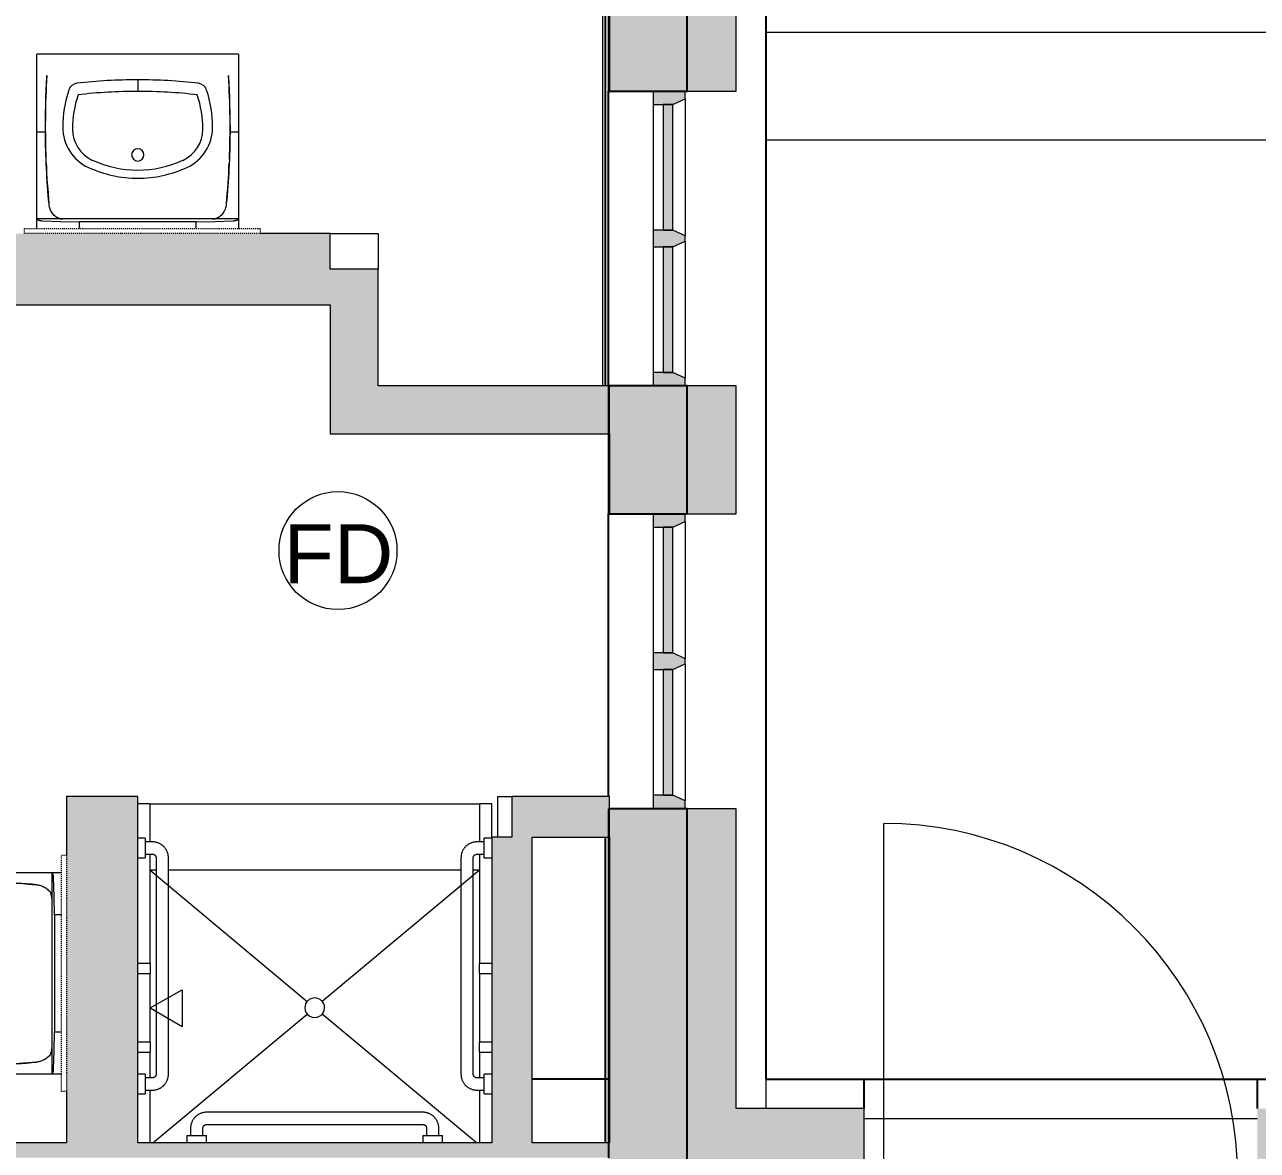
# Model space of a CAD drawing. Header units: inches. Extents: x -3640 to -1418, y -3630 to 137.
# Drawn here: x -2924.8 to -2799.4, y -2615.9 to -2501.4 of the extents above; entities that cross this region are included whole.
import ezdxf

# ---------------------------------------------------------------- set-up
doc = ezdxf.new("R2010")
doc.units = ezdxf.units.IN
doc.header["$MEASUREMENT"] = 0
doc.linetypes.add('Hidden Equipment- BSALS', pattern=[0.0625, 0.03125, -0.03125])
for name, color, linetype, lineweight in [('A-ANNO-NOTE', 131, 'Continuous', 13), ('A-DOOR', 31, 'Continuous', 13), ('A-FLOR', 192, 'Continuous', 13), ('A-GLAZ-CURT', 52, 'Continuous', 13), ('A-GLAZ-CWMG', 51, 'Continuous', 13), ('A-WALL', 113, 'Continuous', 13), ('A-WALL-PATT', 111, 'Continuous', 13), ('I-WALL', 2, 'Continuous', 13), ('L-SITE-WALL', 31, 'Continuous', 13), ('P-SANR-FIXT', 6, 'Continuous', 13), ('Q-SPCQ', 91, 'Continuous', 13)]:
    doc.layers.add(name, color=color, linetype=linetype, lineweight=lineweight)
doc.styles.add('Arial_1', font='arial.ttf', dxfattribs={"height": 6})

# ---------------------------------------------------------------- blocks, each defined once
blk = doc.blocks.new('15830016-STRUCT_MARTINEZ-MOORE_CENTRAL_v2018_rvt-1-DIMENSION PLAN - LEVEL 1 _567_ - 2__ - CAD')
at = {"layer": 'A-WALL-PATT', "lineweight": 20}
h = blk.add_hatch(color=10, dxfattribs=at)
h.paths.add_polyline_path([(-2865.4, -2624.64), (-2857.4, -2624.64), (-2857.4, -2581.14), (-2865.4, -2581.14), (-2865.4, -2616.64)], flags=0)
h.paths.add_polyline_path([(-2857.4, -2551.14), (-2857.4, -2538.14), (-2865.4, -2538.14), (-2865.4, -2551.14)], flags=0)
h.paths.add_polyline_path([(-2865.4, -2508.14), (-2857.4, -2508.14), (-2857.4, -2462.14), (-2865.4, -2462.14)], flags=0)
h.paths.add_polyline_path([(-2865.4, -2432.14), (-2857.4, -2432.14), (-2857.4, -2419.14), (-2865.4, -2419.14)], flags=0)
h.paths.add_polyline_path([(-2857.4, -2389.14), (-2857.4, -2343.14), (-2865.4, -2343.14), (-2865.4, -2389.14)], flags=0)
h.paths.add_polyline_path([(-2865.4, -2313.14), (-2857.4, -2313.14), (-2857.4, -2300.14), (-2865.4, -2300.14)], flags=0)
h.paths.add_polyline_path([(-2857.4, -2270.14), (-2857.4, -2224.14), (-2865.4, -2224.14), (-2865.4, -2270.14)], flags=0)
h.paths.add_polyline_path([(-2865.4, -2194.14), (-2857.4, -2194.14), (-2857.4, -2181.14), (-2865.4, -2181.14)], flags=0)
h.paths.add_polyline_path([(-2865.4, -2151.14), (-2857.4, -2151.14), (-2857.4, -1977.42), (-2865.4, -1977.42), (-2865.4, -2144.14)], flags=0)
h.paths.add_polyline_path([(-2865.4, -1805.99), (-2857.4, -1805.99), (-2857.4, -1632.14), (-2865.4, -1632.14), (-2865.4, -1771.64), (-2863.24, -1771.64), (-2863.24, -1772.39), (-2865.4, -1772.39), (-2865.4, -1778.63)], flags=0)
h.paths.add_polyline_path([(-2865.4, -1602.14), (-2857.4, -1602.14), (-2857.4, -1589.14), (-2865.4, -1589.14)], flags=0)
h.paths.add_polyline_path([(-2857.4, -1559.14), (-2857.4, -1513.14), (-2865.4, -1513.14), (-2865.4, -1559.14)], flags=0)
h.paths.add_polyline_path([(-2865.4, -1483.14), (-2857.4, -1483.14), (-2857.4, -1470.14), (-2865.4, -1470.14)], flags=0)
h.paths.add_polyline_path([(-2857.4, -1440.14), (-2857.4, -1394.14), (-2865.4, -1394.14), (-2865.4, -1440.14)], flags=0)
h.paths.add_polyline_path([(-2865.4, -1364.14), (-2857.4, -1364.14), (-2857.4, -1351.14), (-2865.4, -1351.14), (-2865.4, -1357.81)], flags=0)
h.paths.add_polyline_path([(-2865.4, -1321.14), (-2857.4, -1321.14), (-2857.4, -1275.14), (-2865.4, -1275.14), (-2865.4, -1293.07)], flags=0)
h.paths.add_polyline_path([(-2865.4, -1245.14), (-2857.4, -1245.14), (-2857.4, -1232.14), (-2865.4, -1232.14)], flags=0)
h.paths.add_polyline_path([(-2857.4, -1202.14), (-2857.4, -1158.64), (-2865.4, -1158.64), (-2865.4, -1202.14)], flags=0)
at = {"layer": 'A-FLOR', "color": 253, "lineweight": 25}
for p, q in [((-2865.71, -2538.14), (-2865.71, -2389.64)), ((-2865.71, -2615.14), (-2865.71, -2584.02)), ((-2865.4, -2608.64), (-2873.15, -2608.64))]:
    blk.add_line(p, q, dxfattribs=at)
at = {"layer": 'A-WALL', "color": 253, "lineweight": 25}
for p, q in [((-2849.4, -2144.2), (-2849.4, -2608.64)), ((-2865.4, -2538.14), (-2865.4, -2508.14)), ((-2865.4, -2579.89), (-2865.4, -2551.14)), ((-2849.4, -2608.64), (-2839.4, -2608.64)), ((-2839.4, -2608.64), (-2799.4, -2608.64)), ((-2839.4, -2611.64), (-2839.4, -2608.64)), ((-2799.4, -2608.64), (-2111.4, -2608.64)), ((-2799.4, -2608.64), (-2799.4, -2611.64))]:
    blk.add_line(p, q, dxfattribs=at)
at = {"layer": 'L-SITE-WALL', "color": 253, "lineweight": 25}
for p, q in [((-2865.4, -2462.14), (-2865.4, -2508.14)), ((-2857.4, -2508.14), (-2857.4, -2462.14)), ((-2865.4, -2508.14), (-2857.4, -2508.14)), ((-2865.4, -2538.14), (-2865.4, -2551.14)), ((-2857.4, -2538.14), (-2865.4, -2538.14)), ((-2857.4, -2551.14), (-2857.4, -2538.14)), ((-2865.4, -2551.14), (-2857.4, -2551.14)), ((-2865.4, -2581.14), (-2865.4, -2616.64)), ((-2857.4, -2581.14), (-2865.4, -2581.14)), ((-2857.4, -2624.64), (-2857.4, -2581.14))]:
    blk.add_line(p, q, dxfattribs=at)
blk = doc.blocks.new('Shower Base Roll-In- BSALS - SU-1-380264-DIMENSION PLAN - LEVEL 1 _567_ - 2__ - CAD')
at = {"layer": 'P-SANR-FIXT', "lineweight": 9}
for p, q in [((-1, 9.87), (-1, 15.25)), ((-0.7, 15.25), (14.99, 2.14)), ((32.2, 15.25), (16.51, 2.14)), ((32.5, 15.25), (32.5, 9.88)), ((-1, 6), (-1, 8.62)), ((32.5, 8.63), (32.5, 6)), ((-1, 6), (-2.25, 6)), ((-1, 6), (-1, 5)), ((33.75, 6), (32.5, 6)), ((32.5, 5), (32.5, 6)), ((-2.25, 5), (-1, 5)), ((-1, -2), (-1, 5)), ((32.5, 5), (33.75, 5)), ((32.5, 5), (32.5, -2)), ((32.5, 1.5), (29.22, 3.39)), ((29.22, -0.32), (29.22, 3.39)), ((32.5, 1.5), (29.22, -0.32)), ((-1, -12.5), (14.99, 0.86)), ((32.5, -12.5), (16.51, 0.86)), ((-1, -2), (-2.25, -2)), ((-1, -2), (-1, -3)), ((33.75, -2), (32.5, -2)), ((32.5, -3), (32.5, -2)), ((-2.25, -3), (-1, -3)), ((-1, -14.13), (-1, -3)), ((32.5, -3), (33.75, -3)), ((32.5, -3), (32.5, -14.12)), ((-1, -12.5), (-0.37, -12.5)), ((-1, -12.5), (-0.37, -12.5)), ((0.87, -12.5), (30.63, -12.5)), ((0.87, -12.5), (30.63, -12.5)), ((31.87, -12.5), (32.5, -12.5)), ((31.87, -12.5), (32.5, -12.5)), ((-2.25, -15.87), (-2.25, -19.25)), ((-1, -19.25), (-1, -15.37)), ((32.5, -15.37), (32.5, -19.25)), ((-2.25, -19.25), (-1, -19.25)), ((32.5, -19.25), (-1, -19.25)), ((32.5, -19.25), (33.75, -19.25))]:
    blk.add_line(p, q, dxfattribs=at)
for start, end in [(360, 180), (180, 360)]:
    blk.add_arc((15.75, 1.5), 1, start, end, dxfattribs=at)
blk = doc.blocks.new('Lavatory-Wall_Mounted High-back Basin-BSALS - LAV--235525-DIMENSION PLAN - LEVEL 1 _567_ - 2__ - CAD')
at = {"layer": 'P-SANR-FIXT', "lineweight": 9}
for p, q in [((-2923.65, -2232.13), (-2923.65, -2231.14)), ((-2919.35, -2231.14), (-2919.35, -2231.85)), ((-2907.44, -2231.85), (-2907.44, -2231.14)), ((-2903.15, -2231.14), (-2903.15, -2232.13)), ((-2923.65, -2240.96), (-2923.65, -2232.13)), ((-2923.65, -2232.13), (-2921.05, -2232.13)), ((-2921.05, -2232.13), (-2905.74, -2232.13)), ((-2919.35, -2231.85), (-2918.87, -2231.85)), ((-2918.87, -2231.85), (-2907.93, -2231.85)), ((-2907.93, -2231.85), (-2907.44, -2231.85)), ((-2905.74, -2232.13), (-2903.15, -2232.13)), ((-2903.15, -2232.13), (-2903.15, -2240.96)), ((-2923.65, -2244.04), (-2923.65, -2240.96)), ((-2923.65, -2240.96), (-2922.79, -2240.96)), ((-2904.01, -2240.96), (-2903.15, -2240.96)), ((-2903.15, -2240.96), (-2903.15, -2244.04)), ((-2923.65, -2246.72), (-2923.65, -2244.04)), ((-2903.15, -2244.04), (-2903.15, -2246.72)), ((-2913.4, -2246.27), (-2913.4, -2245.09)), ((-2923.65, -2248.22), (-2923.65, -2246.72)), ((-2903.15, -2246.72), (-2903.15, -2248.22)), ((-2923.65, -2248.43), (-2923.65, -2248.22)), ((-2923.65, -2248.76), (-2923.65, -2248.43)), ((-2923.65, -2248.88), (-2923.65, -2248.76)), ((-2923.65, -2248.88), (-2903.15, -2248.88)), ((-2903.15, -2248.22), (-2903.15, -2248.43)), ((-2903.15, -2248.43), (-2903.15, -2248.76)), ((-2903.15, -2248.76), (-2903.15, -2248.88))]:
    blk.add_line(p, q, dxfattribs=at)
at = {"layer": 'P-SANR-FIXT', "lineweight": 9, "flags": 128}
for points in [[(-2919.35, -2231.85), (-2921.26, -2231.88), (-2923.11, -2231.94)], [(-2903.68, -2231.94), (-2905.53, -2231.88), (-2907.44, -2231.85)], [(-2922.75, -2244.04), (-2922.78, -2242.5), (-2922.79, -2240.96)], [(-2904.01, -2240.96), (-2904.01, -2242.5), (-2904.04, -2244.04)]]:
    blk.add_lwpolyline(points, dxfattribs=at)
at = {"layer": 'P-SANR-FIXT', "lineweight": 9}
for centre, radius, start, end in [((-2921.05, -2233.26), 1.14, 90, 113.5081), ((-2905.74, -2233.26), 1.14, 66.4919, 90), ((-2839.45, -2241.56), 83.34, 174.5603, 177.4368), ((-2987.34, -2241.56), 83.34, 2.5632, 5.4397), ((-2913.4, -2248.27), 12, 90, 114.6243), ((-2913.4, -2248.27), 12, 65.3757, 90), ((-2916.52, -2241.45), 4.5, 114.6243, 179.9622), ((-2913.4, -2248.09), 11, 90, 114.6243), ((-2913.4, -2248.09), 11, 65.3757, 90), ((-2910.27, -2241.45), 4.5, 0.0378, 65.3757), ((-2839.45, -2241.56), 83.34, 177.6975, 180.5124), ((-2916.52, -2241.27), 3.5, 114.6243, 179.9622), ((-2913.4, -2238.64), 0.625, 0, 180), ((-2913.4, -2238.64), 0.625, 180, 0), ((-2910.27, -2241.27), 3.5, 0.0378, 65.3757), ((-2987.34, -2241.56), 83.34, 359.4876, 2.3025), ((-2909.02, -2241.45), 12, 179.9622, 198.4138), ((-2909.02, -2241.27), 11, 179.9622, 198.4138), ((-2917.77, -2241.27), 11, 341.5862, 0.0378), ((-2917.77, -2241.45), 12, 341.5862, 0.0378), ((-2839.45, -2241.56), 83.34, 180.5769, 183.551), ((-2987.34, -2241.56), 83.34, 356.449, 359.4231), ((-2919.46, -2244.93), 1, 198.4138, 263.093), ((-2913.82, -2198.21), 46.88, 263.093, 270.5185), ((-2912.97, -2198.21), 46.88, 269.4815, 276.907), ((-2907.33, -2244.93), 1, 276.907, 341.5862), ((-2913.82, -2198.39), 47.88, 263.093, 270.5076), ((-2912.97, -2198.39), 47.88, 269.4924, 276.907)]:
    blk.add_arc(centre, radius, start, end, dxfattribs=at)
for points, knots in [([(-2923.11, -2231.94), (-2923.15, -2231.95), (-2923.21, -2231.95), (-2923.28, -2231.96), (-2923.33, -2231.97), (-2923.37, -2231.98), (-2923.4, -2231.99), (-2923.42, -2231.99), (-2923.44, -2232), (-2923.45, -2232), (-2923.47, -2232.01), (-2923.48, -2232.01), (-2923.51, -2232.02), (-2923.53, -2232.04), (-2923.56, -2232.05), (-2923.58, -2232.07), (-2923.61, -2232.09), (-2923.63, -2232.11), (-2923.65, -2232.13)], [0, 0, 0, 0, 0.2, 0.3, 0.4, 0.45, 0.5, 0.55, 0.575, 0.6, 0.625, 0.65, 0.7, 0.75, 0.8, 0.85, 0.9, 1, 1, 1, 1]), ([(-2903.15, -2232.13), (-2903.16, -2232.11), (-2903.18, -2232.09), (-2903.21, -2232.07), (-2903.23, -2232.05), (-2903.26, -2232.04), (-2903.29, -2232.02), (-2903.31, -2232.01), (-2903.33, -2232.01), (-2903.34, -2232), (-2903.35, -2232), (-2903.37, -2231.99), (-2903.39, -2231.99), (-2903.42, -2231.98), (-2903.46, -2231.97), (-2903.51, -2231.96), (-2903.58, -2231.95), (-2903.64, -2231.95), (-2903.68, -2231.94)], [0, 0, 0, 0, 0.1, 0.15, 0.2, 0.25, 0.3, 0.35, 0.375, 0.4, 0.425, 0.45, 0.5, 0.55, 0.6, 0.7, 0.8, 1, 1, 1, 1])]:
    blk.add_open_spline(points, degree=3, knots=knots, dxfattribs=at)
for points in [[(-2922.41, -2233.66), (-2922.4, -2233.52), (-2922.34, -2233.24), (-2922.16, -2232.83), (-2921.99, -2232.6), (-2921.88, -2232.49)], [(-2921.88, -2232.49), (-2921.83, -2232.43), (-2921.72, -2232.33), (-2921.51, -2232.22), (-2921.29, -2232.14), (-2921.13, -2232.13), (-2921.05, -2232.13)], [(-2905.74, -2232.13), (-2905.66, -2232.13), (-2905.5, -2232.14), (-2905.28, -2232.22), (-2905.07, -2232.33), (-2904.96, -2232.43), (-2904.91, -2232.49)], [(-2904.91, -2232.49), (-2904.81, -2232.6), (-2904.63, -2232.83), (-2904.45, -2233.23), (-2904.39, -2233.52), (-2904.38, -2233.66)], [(-2922.79, -2240.96), (-2922.78, -2239.71), (-2922.7, -2237.24), (-2922.52, -2234.84), (-2922.41, -2233.66)], [(-2904.38, -2233.66), (-2904.27, -2234.84), (-2904.09, -2237.24), (-2904.02, -2239.71), (-2904.01, -2240.96)], [(-2922.63, -2246.72), (-2922.65, -2246.28), (-2922.7, -2245.38), (-2922.74, -2244.49), (-2922.75, -2244.04)], [(-2904.04, -2244.04), (-2904.05, -2244.49), (-2904.09, -2245.38), (-2904.14, -2246.28), (-2904.16, -2246.72)]]:
    blk.add_open_spline(points, degree=3, dxfattribs=at)
blk = doc.blocks.new('Door-J1_1-Curtain_Wall-_only works in CW_-BSALS - Door-J1_1-BSALS-383242-DIMENSION PLAN - LEVEL 1 _567_ - 2__ - CAD')
at = {"layer": 'A-DOOR', "lineweight": 20}
blk.add_line((18, 0), (18, -36), dxfattribs=at)
at = {"layer": 'A-DOOR', "lineweight": 9}
blk.add_arc((18, 0), 36, 180, 270, dxfattribs=at)
blk = doc.blocks.new('Mirror_Bobrick_B1658 - 24Wx36H-235689-DIMENSION PLAN - LEVEL 1 _567_ - 2__ - CAD')
at = {"layer": 'Q-SPCQ', "linetype": 'Hidden Equipment- BSALS', "lineweight": 20}
for p, q in [((-2960.71, -2522.64), (-2960.71, -2522.14)), ((-2960.71, -2522.14), (-2936.71, -2522.14)), ((-2960.71, -2522.64), (-2960.71, -2522.14)), ((-2936.71, -2522.64), (-2936.71, -2522.14)), ((-2936.71, -2522.64), (-2936.71, -2522.14)), ((-2936.71, -2522.64), (-2960.71, -2522.64))]:
    blk.add_line(p, q, dxfattribs=at)
blk = doc.blocks.new('Mirror_Bobrick_B1658 - 24Wx36H-V8-DIMENSION PLAN - LEVEL 1 _567_ - 2__ - CAD')
at = {"layer": 'Q-SPCQ', "linetype": 'Hidden Equipment- BSALS', "lineweight": 20}
for p, q in [((-2961.4, -2230.64), (-2961.4, -2231.14)), ((-2961.4, -2230.64), (-2937.4, -2230.64)), ((-2961.4, -2230.64), (-2961.4, -2231.14)), ((-2937.4, -2231.14), (-2961.4, -2231.14)), ((-2937.4, -2230.64), (-2937.4, -2231.14)), ((-2937.4, -2230.64), (-2937.4, -2231.14))]:
    blk.add_line(p, q, dxfattribs=at)
blk = doc.blocks.new('Grab Bar- Three Sided- BSALS - GRAB BAR- THREE SIDED-235695-DIMENSION PLAN - LEVEL 1 _567_ - 2__ - CAD')
at = {"layer": 'Q-SPCQ'}
for p, q in [((-31, 36), (-31, 35.25)), ((-29, 35.25), (-31, 35.25)), ((-30.62, 35.25), (-30.62, 34.5)), ((-29.37, 34.5), (-29.37, 35.25)), ((-29, 35.25), (-29, 36)), ((-7, 36), (-7, 35.25)), ((-5, 35.25), (-7, 35.25)), ((-6.63, 35.25), (-6.63, 34.5)), ((-5.38, 34.5), (-5.38, 35.25)), ((-5, 35.25), (-5, 36)), ((-7, 34.12), (-29, 34.12)), ((-29, 32.87), (-7, 32.87)), ((-0.75, 30.62), (-1.5, 30.62)), ((0, 31), (-0.75, 31)), ((-0.75, 29), (-0.75, 31)), ((-3.12, 29), (-3.12, 7)), ((-1.87, 7), (-1.87, 29)), ((-1.5, 29.37), (-0.75, 29.37)), ((-0.75, 29), (0, 29)), ((-0.75, 6.62), (-1.5, 6.62)), ((0, 7), (-0.75, 7)), ((-0.75, 5), (-0.75, 7)), ((-1.5, 5.37), (-0.75, 5.37)), ((-0.75, 5), (0, 5)), ((-7, 3.12), (-29, 3.12)), ((-30.62, 1.5), (-30.62, 0.75)), ((-29.37, 0.75), (-29.37, 1.5)), ((-29, 1.87), (-7, 1.87)), ((-6.63, 1.5), (-6.63, 0.75)), ((-5.38, 0.75), (-5.38, 1.5)), ((-31, 0.75), (-31, 0)), ((-31, 0.75), (-29, 0.75)), ((-29, 0), (-29, 0.75)), ((-7, 0.75), (-7, 0)), ((-7, 0.75), (-5, 0.75)), ((-5, 0), (-5, 0.75))]:
    blk.add_line(p, q, dxfattribs=at)
at = {"layer": 'Q-SPCQ', "flags": 128}
for points in [[(-30.62, 34.5), (-30.62, 34.44), (-30.62, 34.37), (-30.61, 34.31), (-30.6, 34.24), (-30.59, 34.18), (-30.58, 34.11), (-30.56, 34.05), (-30.54, 33.99), (-30.52, 33.93), (-30.5, 33.87), (-30.47, 33.81), (-30.44, 33.75), (-30.41, 33.69), (-30.38, 33.64), (-30.34, 33.58), (-30.3, 33.53), (-30.26, 33.48), (-30.22, 33.43), (-30.18, 33.38), (-30.13, 33.33), (-30.08, 33.29), (-30.04, 33.25), (-29.98, 33.21), (-29.93, 33.17), (-29.88, 33.13), (-29.82, 33.1), (-29.77, 33.07), (-29.71, 33.04), (-29.65, 33.01), (-29.59, 32.99), (-29.53, 32.96), (-29.47, 32.94), (-29.4, 32.93), (-29.34, 32.91), (-29.28, 32.9), (-29.21, 32.89), (-29.15, 32.88), (-29.08, 32.88), (-29.02, 32.87), (-29, 32.87)], [(-29, 34.12), (-29.01, 34.13), (-29.03, 34.13), (-29.04, 34.13), (-29.06, 34.13), (-29.07, 34.13), (-29.09, 34.14), (-29.1, 34.14), (-29.12, 34.14), (-29.13, 34.15), (-29.15, 34.15), (-29.16, 34.16), (-29.17, 34.17), (-29.19, 34.17), (-29.2, 34.18), (-29.21, 34.19), (-29.22, 34.2), (-29.24, 34.21), (-29.25, 34.22), (-29.26, 34.23), (-29.27, 34.24), (-29.28, 34.25), (-29.29, 34.26), (-29.3, 34.27), (-29.31, 34.28), (-29.32, 34.3), (-29.32, 34.31), (-29.33, 34.32), (-29.34, 34.34), (-29.34, 34.35), (-29.35, 34.36), (-29.35, 34.38), (-29.36, 34.39), (-29.36, 34.41), (-29.37, 34.42), (-29.37, 34.44), (-29.37, 34.45), (-29.37, 34.47), (-29.37, 34.48), (-29.37, 34.5), (-29.37, 34.5)], [(-7, 32.87), (-6.94, 32.88), (-6.87, 32.88), (-6.81, 32.89), (-6.74, 32.9), (-6.68, 32.91), (-6.61, 32.92), (-6.55, 32.94), (-6.49, 32.96), (-6.43, 32.98), (-6.37, 33), (-6.31, 33.03), (-6.25, 33.06), (-6.19, 33.09), (-6.14, 33.12), (-6.08, 33.16), (-6.03, 33.2), (-5.98, 33.24), (-5.93, 33.28), (-5.88, 33.32), (-5.83, 33.37), (-5.79, 33.42), (-5.75, 33.46), (-5.71, 33.52), (-5.67, 33.57), (-5.63, 33.62), (-5.6, 33.68), (-5.57, 33.73), (-5.54, 33.79), (-5.51, 33.85), (-5.49, 33.91), (-5.46, 33.97), (-5.44, 34.03), (-5.43, 34.1), (-5.41, 34.16), (-5.4, 34.22), (-5.39, 34.29), (-5.38, 34.35), (-5.38, 34.42), (-5.38, 34.48), (-5.38, 34.5)], [(-6.63, 34.5), (-6.63, 34.49), (-6.63, 34.47), (-6.63, 34.46), (-6.63, 34.44), (-6.63, 34.43), (-6.64, 34.41), (-6.64, 34.4), (-6.64, 34.38), (-6.65, 34.37), (-6.65, 34.35), (-6.66, 34.34), (-6.67, 34.33), (-6.67, 34.31), (-6.68, 34.3), (-6.69, 34.29), (-6.7, 34.28), (-6.71, 34.26), (-6.72, 34.25), (-6.73, 34.24), (-6.74, 34.23), (-6.75, 34.22), (-6.76, 34.21), (-6.77, 34.2), (-6.78, 34.19), (-6.8, 34.18), (-6.81, 34.18), (-6.82, 34.17), (-6.84, 34.16), (-6.85, 34.16), (-6.86, 34.15), (-6.88, 34.15), (-6.89, 34.14), (-6.91, 34.14), (-6.92, 34.13), (-6.94, 34.13), (-6.95, 34.13), (-6.97, 34.13), (-6.98, 34.13), (-7, 34.12), (-7, 34.12)], [(-1.5, 30.62), (-1.56, 30.62), (-1.63, 30.62), (-1.69, 30.61), (-1.76, 30.6), (-1.82, 30.59), (-1.89, 30.58), (-1.95, 30.56), (-2.01, 30.54), (-2.07, 30.52), (-2.13, 30.5), (-2.19, 30.47), (-2.25, 30.44), (-2.31, 30.41), (-2.36, 30.38), (-2.42, 30.34), (-2.47, 30.3), (-2.52, 30.26), (-2.57, 30.22), (-2.62, 30.18), (-2.67, 30.13), (-2.71, 30.08), (-2.75, 30.04), (-2.79, 29.98), (-2.83, 29.93), (-2.87, 29.88), (-2.9, 29.82), (-2.93, 29.77), (-2.96, 29.71), (-2.99, 29.65), (-3.01, 29.59), (-3.04, 29.53), (-3.06, 29.47), (-3.07, 29.4), (-3.09, 29.34), (-3.1, 29.28), (-3.11, 29.21), (-3.12, 29.15), (-3.12, 29.08), (-3.12, 29.02), (-3.12, 29)], [(-1.87, 29), (-1.87, 29.01), (-1.87, 29.03), (-1.87, 29.04), (-1.87, 29.06), (-1.87, 29.07), (-1.86, 29.09), (-1.86, 29.1), (-1.86, 29.12), (-1.85, 29.13), (-1.85, 29.15), (-1.84, 29.16), (-1.83, 29.17), (-1.83, 29.19), (-1.82, 29.2), (-1.81, 29.21), (-1.8, 29.22), (-1.79, 29.24), (-1.78, 29.25), (-1.77, 29.26), (-1.76, 29.27), (-1.75, 29.28), (-1.74, 29.29), (-1.73, 29.3), (-1.72, 29.31), (-1.7, 29.32), (-1.69, 29.32), (-1.68, 29.33), (-1.66, 29.34), (-1.65, 29.34), (-1.64, 29.35), (-1.62, 29.35), (-1.61, 29.36), (-1.59, 29.36), (-1.58, 29.37), (-1.56, 29.37), (-1.55, 29.37), (-1.53, 29.37), (-1.52, 29.37), (-1.5, 29.37), (-1.5, 29.37)], [(-3.12, 7), (-3.12, 6.94), (-3.12, 6.87), (-3.11, 6.81), (-3.1, 6.74), (-3.09, 6.68), (-3.08, 6.61), (-3.06, 6.55), (-3.04, 6.49), (-3.02, 6.43), (-3, 6.37), (-2.97, 6.31), (-2.94, 6.25), (-2.91, 6.19), (-2.88, 6.14), (-2.84, 6.08), (-2.8, 6.03), (-2.76, 5.98), (-2.72, 5.93), (-2.68, 5.88), (-2.63, 5.83), (-2.58, 5.79), (-2.54, 5.75), (-2.48, 5.71), (-2.43, 5.67), (-2.38, 5.63), (-2.32, 5.6), (-2.27, 5.57), (-2.21, 5.54), (-2.15, 5.51), (-2.09, 5.49), (-2.03, 5.46), (-1.97, 5.44), (-1.9, 5.43), (-1.84, 5.41), (-1.78, 5.4), (-1.71, 5.39), (-1.65, 5.38), (-1.58, 5.38), (-1.52, 5.37), (-1.5, 5.37)], [(-1.5, 6.62), (-1.51, 6.63), (-1.53, 6.63), (-1.54, 6.63), (-1.56, 6.63), (-1.57, 6.63), (-1.59, 6.64), (-1.6, 6.64), (-1.62, 6.64), (-1.63, 6.65), (-1.65, 6.65), (-1.66, 6.66), (-1.67, 6.67), (-1.69, 6.67), (-1.7, 6.68), (-1.71, 6.69), (-1.72, 6.7), (-1.74, 6.71), (-1.75, 6.72), (-1.76, 6.73), (-1.77, 6.74), (-1.78, 6.75), (-1.79, 6.76), (-1.8, 6.77), (-1.81, 6.78), (-1.82, 6.8), (-1.82, 6.81), (-1.83, 6.82), (-1.84, 6.84), (-1.84, 6.85), (-1.85, 6.86), (-1.85, 6.88), (-1.86, 6.89), (-1.86, 6.91), (-1.87, 6.92), (-1.87, 6.94), (-1.87, 6.95), (-1.87, 6.97), (-1.87, 6.98), (-1.87, 7), (-1.87, 7)], [(-29, 3.12), (-29.06, 3.12), (-29.13, 3.12), (-29.19, 3.11), (-29.26, 3.1), (-29.32, 3.09), (-29.39, 3.08), (-29.45, 3.06), (-29.51, 3.04), (-29.57, 3.02), (-29.63, 3), (-29.69, 2.97), (-29.75, 2.94), (-29.81, 2.91), (-29.86, 2.88), (-29.92, 2.84), (-29.97, 2.8), (-30.02, 2.76), (-30.07, 2.72), (-30.12, 2.68), (-30.17, 2.63), (-30.21, 2.58), (-30.25, 2.54), (-30.29, 2.48), (-30.33, 2.43), (-30.37, 2.38), (-30.4, 2.32), (-30.43, 2.27), (-30.46, 2.21), (-30.49, 2.15), (-30.51, 2.09), (-30.54, 2.03), (-30.56, 1.97), (-30.57, 1.9), (-30.59, 1.84), (-30.6, 1.78), (-30.61, 1.71), (-30.62, 1.65), (-30.62, 1.58), (-30.62, 1.52), (-30.62, 1.5)], [(-5.38, 1.5), (-5.38, 1.56), (-5.38, 1.63), (-5.39, 1.69), (-5.4, 1.76), (-5.41, 1.82), (-5.42, 1.89), (-5.44, 1.95), (-5.46, 2.01), (-5.48, 2.07), (-5.5, 2.13), (-5.53, 2.19), (-5.56, 2.25), (-5.59, 2.31), (-5.62, 2.36), (-5.66, 2.42), (-5.7, 2.47), (-5.74, 2.52), (-5.78, 2.57), (-5.82, 2.62), (-5.87, 2.67), (-5.92, 2.71), (-5.96, 2.75), (-6.02, 2.79), (-6.07, 2.83), (-6.12, 2.87), (-6.18, 2.9), (-6.23, 2.93), (-6.29, 2.96), (-6.35, 2.99), (-6.41, 3.01), (-6.47, 3.04), (-6.53, 3.06), (-6.6, 3.07), (-6.66, 3.09), (-6.72, 3.1), (-6.79, 3.11), (-6.85, 3.12), (-6.92, 3.12), (-6.98, 3.12), (-7, 3.12)], [(-29.37, 1.5), (-29.37, 1.51), (-29.37, 1.53), (-29.37, 1.54), (-29.37, 1.56), (-29.37, 1.57), (-29.36, 1.59), (-29.36, 1.6), (-29.36, 1.62), (-29.35, 1.63), (-29.35, 1.65), (-29.34, 1.66), (-29.33, 1.67), (-29.33, 1.69), (-29.32, 1.7), (-29.31, 1.71), (-29.3, 1.72), (-29.29, 1.74), (-29.28, 1.75), (-29.27, 1.76), (-29.26, 1.77), (-29.25, 1.78), (-29.24, 1.79), (-29.23, 1.8), (-29.22, 1.81), (-29.2, 1.82), (-29.19, 1.82), (-29.18, 1.83), (-29.16, 1.84), (-29.15, 1.84), (-29.14, 1.85), (-29.12, 1.85), (-29.11, 1.86), (-29.09, 1.86), (-29.08, 1.87), (-29.06, 1.87), (-29.05, 1.87), (-29.03, 1.87), (-29.02, 1.87), (-29, 1.87), (-29, 1.87)], [(-7, 1.87), (-6.99, 1.87), (-6.97, 1.87), (-6.96, 1.87), (-6.94, 1.87), (-6.93, 1.87), (-6.91, 1.86), (-6.9, 1.86), (-6.88, 1.86), (-6.87, 1.85), (-6.85, 1.85), (-6.84, 1.84), (-6.83, 1.83), (-6.81, 1.83), (-6.8, 1.82), (-6.79, 1.81), (-6.78, 1.8), (-6.76, 1.79), (-6.75, 1.78), (-6.74, 1.77), (-6.73, 1.76), (-6.72, 1.75), (-6.71, 1.74), (-6.7, 1.73), (-6.69, 1.72), (-6.68, 1.7), (-6.68, 1.69), (-6.67, 1.68), (-6.66, 1.66), (-6.66, 1.65), (-6.65, 1.64), (-6.65, 1.62), (-6.64, 1.61), (-6.64, 1.59), (-6.63, 1.58), (-6.63, 1.56), (-6.63, 1.55), (-6.63, 1.53), (-6.63, 1.52), (-6.63, 1.5), (-6.63, 1.5)]]:
    blk.add_lwpolyline(points, dxfattribs=at)
blk = doc.blocks.new('System Panel - Winco Glass-383356-DIMENSION PLAN - LEVEL 1 _567_ - 2__ - CAD')
at = {"layer": 'A-GLAZ-CURT', "lineweight": 9}
blk.add_hatch(color=90, dxfattribs=at).paths.add_polyline_path([(6.390625, 0), (6.390625, 1), (-6.390625, 1), (-6.390625, 0)], flags=0)
at = {"layer": 'A-GLAZ-CURT', "lineweight": 20}
for p, q in [((6.390625, 1), (-6.390625, 1)), ((-6.390625, 1), (-6.390625, 0)), ((6.390625, 0), (6.390625, 1)), ((-6.390625, 0), (6.390625, 0))]:
    blk.add_line(p, q, dxfattribs=at)
blk = doc.blocks.new('Rectangular Mullion - Winco Accent Full_Left-383357-DIMENSION PLAN - LEVEL 1 _567_ - 2__ - CAD')
at = {"layer": 'A-GLAZ-CWMG', "lineweight": 9}
blk.add_hatch(color=90, dxfattribs=at).paths.add_polyline_path([(-0.79, 1.25), (0, 1.25), (0, -2), (-1.38, -2), (-1.38, 0)], flags=0)
at = {"layer": 'A-GLAZ-CWMG', "lineweight": 20}
for p, q in [((-1.38, 0), (-0.79, 1.25)), ((-1.38, -2), (-1.38, 0)), ((-0.79, 1.25), (0, 1.25)), ((0, 1.25), (0, -2)), ((0, -2), (-1.38, -2))]:
    blk.add_line(p, q, dxfattribs=at)
blk = doc.blocks.new('Rectangular Mullion - Winco Accent Full_Right-383360-DIMENSION PLAN - LEVEL 1 _567_ - 2__ - CAD')
at = {"layer": 'A-GLAZ-CWMG', "lineweight": 9}
for p, q in [((-2730.74, -1163.2), (-2743.52, -1163.2)), ((-2730.16, -1166.45), (-2744.1, -1166.45))]:
    blk.add_line(p, q, dxfattribs=at)
blk = doc.blocks.new('Rectangular Mullion - Winco Accent Full_Right-383365-DIMENSION PLAN - LEVEL 1 _567_ - 2__ - CAD')
at = {"layer": 'A-GLAZ-CWMG', "lineweight": 9}
blk.add_hatch(color=90, dxfattribs=at).paths.add_polyline_path([(0, 1.25), (-0.79, 1.25), (-1.38, 0), (-1.38, -2), (0, -2), (0, -1.62)], flags=0)
at = {"layer": 'A-GLAZ-CWMG', "lineweight": 20}
for p, q in [((-0.79, 1.25), (-1.38, 0)), ((-1.38, 0), (-1.38, -2)), ((0, 1.25), (-0.79, 1.25)), ((0, -2), (0, 1.25)), ((-1.38, -2), (0, -2))]:
    blk.add_line(p, q, dxfattribs=at)
blk = doc.blocks.new('Rectangular Mullion - Winco Accent Full_Right-384203-DIMENSION PLAN - LEVEL 1 _567_ - 2__ - CAD')
at = {"layer": 'A-GLAZ-CWMG', "lineweight": 9}
for p, q in [((-2716.27, -1163.2), (-2729.05, -1163.2)), ((-2715.69, -1166.45), (-2729.63, -1166.45))]:
    blk.add_line(p, q, dxfattribs=at)
blk = doc.blocks.new('Rectangular Mullion - Winco Accent Full-384206-DIMENSION PLAN - LEVEL 1 _567_ - 2__ - CAD')
at = {"layer": 'A-GLAZ-CWMG', "lineweight": 9}
blk.add_hatch(color=90, dxfattribs=at).paths.add_polyline_path([(0.26, 1.25), (0.84, 0), (0.84, -2), (-0.84, -2), (-0.84, 0), (-0.26, 1.25)], flags=0)
at = {"layer": 'A-GLAZ-CWMG', "lineweight": 20}
for p, q in [((-0.84, 0), (-0.26, 1.25)), ((-0.84, -2), (-0.84, 0)), ((-0.26, 1.25), (0.26, 1.25)), ((0.26, 1.25), (0.84, 0)), ((0.84, 0), (0.84, -2)), ((0.84, -2), (-0.84, -2))]:
    blk.add_line(p, q, dxfattribs=at)

msp = doc.modelspace()

# ---------------------------------------------------------------- block references
at = {"lineweight": 5}
msp.add_blockref('15830016-STRUCT_MARTINEZ-MOORE_CENTRAL_v2018_rvt-1-DIMENSION PLAN - LEVEL 1 _567_ - 2__ - CAD', (0, 0), dxfattribs=at)

# ---------------------------------------------------------------- next in the draw order: hatches: boundary and pattern name
at = {"layer": 'A-WALL-PATT', "lineweight": 20}
h = msp.add_hatch(color=10, dxfattribs=at)
h.paths.add_polyline_path([(-2852.4, -2611.64), (-2852.4, -2581.14), (-2865.27, -2581.14), (-2865.27, -2611.64)], flags=0)
h.paths.add_polyline_path([(-2865.27, -2551.14), (-2852.4, -2551.14), (-2852.4, -2538.14), (-2865.27, -2538.14)], flags=0)
h.paths.add_polyline_path([(-2865.27, -2508.14), (-2852.4, -2508.14), (-2852.4, -2462.14), (-2865.27, -2462.14)], flags=0)
h.paths.add_polyline_path([(-2865.27, -2432.14), (-2852.4, -2432.14), (-2852.4, -2419.14), (-2865.27, -2419.14)], flags=0)
h.paths.add_polyline_path([(-2852.4, -2389.14), (-2852.4, -2343.14), (-2865.27, -2343.14), (-2865.27, -2389.14)], flags=0)
h.paths.add_polyline_path([(-2852.4, -2313.14), (-2852.4, -2300.14), (-2865.27, -2300.14), (-2865.27, -2313.14)], flags=0)
h.paths.add_polyline_path([(-2865.27, -2270.14), (-2852.4, -2270.14), (-2852.4, -2224.14), (-2865.27, -2224.14), (-2865.27, -2264.2)], flags=0)
h.paths.add_polyline_path([(-2865.27, -2194.14), (-2852.4, -2194.14), (-2852.4, -2181.14), (-2865.27, -2181.14)], flags=0)
h.paths.add_polyline_path([(-2865.27, -2151.14), (-2852.4, -2151.14), (-2852.4, -1985.14), (-2865.27, -1985.14), (-2865.27, -2144.2)], flags=0)
for points in [[(-3001.65, -2529.89), (-2893.71, -2529.89), (-2893.71, -2522.64), (-3049.4, -2522.64), (-3049.4, -2529.89), (-3006.52, -2529.89)], [(-2893.71, -2543.02), (-2888.83, -2543.02), (-2888.83, -2526.27), (-2893.71, -2526.27), (-2893.71, -2529.89)], [(-2865.27, -2543.02), (-2865.27, -2538.14), (-2888.83, -2538.14), (-2888.83, -2543.02), (-2872.93, -2543.02)], [(-2920.52, -2615.14), (-2913.27, -2615.14), (-2913.27, -2579.89), (-2920.52, -2579.89), (-2920.52, -2612.19)], [(-2865.27, -2584.02), (-2865.27, -2579.89), (-2875.21, -2579.89), (-2875.21, -2584.02), (-2872.93, -2584.02)], [(-2877.27, -2615.14), (-2873.15, -2615.14), (-2873.15, -2584.02), (-2877.27, -2584.02), (-2877.27, -2612.19)], [(-2865.27, -2616.64), (-2865.27, -2615.14), (-3044.52, -2615.14), (-3044.52, -2616.64), (-2865.96, -2616.64)]]:
    msp.add_hatch(color=10, dxfattribs=at).paths.add_polyline_path(points, flags=0)
h = msp.add_hatch(color=10, dxfattribs=at)
h.paths.add_polyline_path([(-2839.4, -2624.52), (-2839.4, -2611.64), (-2865.27, -2611.64), (-2865.27, -2624.52)], flags=0)
h.paths.add_polyline_path([(-2626.27, -2624.52), (-2618.9, -2624.52), (-2618.9, -2611.64), (-2671.9, -2611.64), (-2671.9, -2624.52), (-2633.52, -2624.52)], flags=0)
h.paths.add_polyline_path([(-2545.9, -2624.52), (-2492.9, -2624.52), (-2492.9, -2611.64), (-2545.9, -2611.64)], flags=0)
h.paths.add_polyline_path([(-1769.9, -2624.52), (-1769.9, -2611.64), (-1789.9, -2611.64), (-1789.9, -2624.52)], flags=0)
h.paths.add_polyline_path([(-2588.9, -2624.52), (-2575.9, -2624.52), (-2575.9, -2611.64), (-2588.9, -2611.64)], flags=0)
h.paths.add_polyline_path([(-2701.9, -2624.52), (-2701.9, -2611.64), (-2714.9, -2611.64), (-2714.9, -2624.52)], flags=0)
h.paths.add_polyline_path([(-1819.9, -2624.52), (-1819.9, -2611.64), (-1832.9, -2611.64), (-1832.9, -2624.52)], flags=0)
h.paths.add_polyline_path([(-2462.9, -2624.52), (-2449.9, -2624.52), (-2449.9, -2611.64), (-2462.9, -2611.64)], flags=0)
h.paths.add_polyline_path([(-1879.96, -2624.52), (-1862.9, -2624.52), (-1862.9, -2611.64), (-1915.9, -2611.64), (-1915.9, -2624.52)], flags=0)
h.paths.add_polyline_path([(-2744.9, -2624.52), (-2744.9, -2611.64), (-2799.4, -2611.64), (-2799.4, -2624.52), (-2758.35, -2624.52)], flags=0)
h.paths.add_polyline_path([(-2419.9, -2624.52), (-2366.9, -2624.52), (-2366.9, -2611.64), (-2419.9, -2611.64)], flags=0)
h.paths.add_polyline_path([(-1956.34, -2624.52), (-1945.9, -2624.52), (-1945.9, -2611.64), (-1958.9, -2611.64), (-1958.9, -2624.52)], flags=0)
h.paths.add_polyline_path([(-1988.9, -2624.52), (-1988.9, -2611.64), (-2041.9, -2611.64), (-2041.9, -2624.52), (-1994.53, -2624.52)], flags=0)
h.paths.add_polyline_path([(-2336.9, -2624.52), (-2323.9, -2624.52), (-2323.9, -2611.64), (-2336.9, -2611.64)], flags=0)
h.paths.add_polyline_path([(-2147.3, -2624.52), (-2114.9, -2624.52), (-2114.9, -2611.64), (-2167.9, -2611.64), (-2167.9, -2624.52)], flags=0)
h.paths.add_polyline_path([(-2197.9, -2624.52), (-2197.9, -2611.64), (-2210.9, -2611.64), (-2210.9, -2624.52)], flags=0)
h.paths.add_polyline_path([(-2293.9, -2624.52), (-2240.9, -2624.52), (-2240.9, -2611.64), (-2293.9, -2611.64)], flags=0)

# ---------------------------------------------------------------- next in the draw order: linework, layer by layer
at = {"layer": 'A-ANNO-NOTE', "lineweight": 9}
msp.add_circle((-2892.9, -2554.89), 6, dxfattribs=at)
msp.add_circle((-2892.9, -2554.89), 6, dxfattribs=at)
at = {"layer": 'A-FLOR', "lineweight": 20}
for p, q in [((-2865.96, -2538.14), (-2865.96, -2389.64)), ((-2893.71, -2522.64), (-2888.83, -2522.64)), ((-2888.83, -2522.64), (-2888.83, -2526.27)), ((-2876.65, -2584.02), (-2876.65, -2579.89)), ((-2876.65, -2579.89), (-2875.21, -2579.89)), ((-2839.4, -2612.64), (-2799.4, -2612.64))]:
    msp.add_line(p, q, dxfattribs=at)
at = {"layer": 'A-WALL', "lineweight": 20}
for p, q in [((-2849.4, -2144.2), (-2849.4, -2611.64)), ((-2865.27, -2462.14), (-2865.27, -2508.14)), ((-2852.4, -2508.14), (-2852.4, -2462.14)), ((-2849.4, -2502.14), (-2744.9, -2502.14)), ((-2865.4, -2538.14), (-2865.4, -2508.14)), ((-2865.27, -2508.14), (-2852.4, -2508.14)), ((-2744.9, -2513.14), (-2849.4, -2513.14)), ((-2852.4, -2538.14), (-2865.27, -2538.14)), ((-2852.4, -2551.14), (-2852.4, -2538.14)), ((-2865.27, -2543.02), (-2865.27, -2551.14)), ((-2865.4, -2579.89), (-2865.4, -2551.14)), ((-2865.27, -2551.14), (-2852.4, -2551.14)), ((-2852.4, -2581.14), (-2865.27, -2581.14)), ((-2852.4, -2611.64), (-2852.4, -2581.14)), ((-2865.27, -2584.02), (-2865.27, -2615.14)), ((-2839.4, -2611.64), (-2852.4, -2611.64)), ((-2839.4, -2624.52), (-2839.4, -2611.64))]:
    msp.add_line(p, q, dxfattribs=at)
at = {"layer": 'I-WALL', "lineweight": 20}
for p, q in [((-2893.71, -2522.64), (-2900.77, -2522.64)), ((-2893.71, -2526.27), (-2893.71, -2522.64)), ((-2888.83, -2526.27), (-2893.71, -2526.27)), ((-2888.83, -2538.14), (-2888.83, -2526.27)), ((-2949.31, -2529.89), (-2893.71, -2529.89)), ((-2893.71, -2529.89), (-2893.71, -2543.02)), ((-2865.27, -2538.14), (-2888.83, -2538.14)), ((-2865.27, -2543.02), (-2865.27, -2538.14)), ((-2893.71, -2543.02), (-2865.27, -2543.02)), ((-2913.27, -2579.89), (-2920.52, -2579.89)), ((-2920.52, -2579.89), (-2920.52, -2585.89)), ((-2913.27, -2615.14), (-2913.27, -2579.89)), ((-2865.27, -2579.89), (-2875.21, -2579.89)), ((-2875.21, -2579.89), (-2875.21, -2584.02)), ((-2865.27, -2584.02), (-2865.27, -2579.89)), ((-2877.27, -2584.02), (-2877.27, -2615.14)), ((-2875.21, -2584.02), (-2877.27, -2584.02)), ((-2873.15, -2615.14), (-2873.15, -2584.02)), ((-2873.15, -2584.02), (-2865.27, -2584.02)), ((-2920.52, -2609.89), (-2920.52, -2615.14)), ((-2920.52, -2615.14), (-3044.52, -2615.14)), ((-2877.27, -2615.14), (-2913.27, -2615.14)), ((-2865.27, -2615.14), (-2873.15, -2615.14))]:
    msp.add_line(p, q, dxfattribs=at)

# ---------------------------------------------------------------- next in the draw order: block references
at = {"layer": 'A-DOOR', "lineweight": 20, "rotation": 180}
msp.add_blockref('Door-J1_1-Curtain_Wall-_only works in CW_-BSALS - Door-J1_1-BSALS-383242-DIMENSION PLAN - LEVEL 1 _567_ - 2__ - CAD', (-2819.4, -2618.64), dxfattribs=at)
at = {"layer": 'A-GLAZ-CURT', "lineweight": 9, "rotation": 89.9999999999968}
for p in [(-2858.83, -2515.91), (-2858.83, -2530.38), (-2858.83, -2558.91), (-2858.83, -2573.38)]:
    msp.add_blockref('System Panel - Winco Glass-383356-DIMENSION PLAN - LEVEL 1 _567_ - 2__ - CAD', p, dxfattribs=at)
at = {"layer": 'A-GLAZ-CWMG', "lineweight": 9, "extrusion": (0, 0, -1), "rotation": 90.00000000000318}
for name, p in [('Rectangular Mullion - Winco Accent Full_Left-383357-DIMENSION PLAN - LEVEL 1 _567_ - 2__ - CAD', (2858.83, -2508.14)), ('Rectangular Mullion - Winco Accent Full-384206-DIMENSION PLAN - LEVEL 1 _567_ - 2__ - CAD', (2858.83, -2523.14)), ('Rectangular Mullion - Winco Accent Full_Left-383357-DIMENSION PLAN - LEVEL 1 _567_ - 2__ - CAD', (2858.83, -2551.14)), ('Rectangular Mullion - Winco Accent Full-384206-DIMENSION PLAN - LEVEL 1 _567_ - 2__ - CAD', (2858.83, -2566.14))]:
    msp.add_blockref(name, p, dxfattribs=at)
at = {"layer": 'A-GLAZ-CWMG', "lineweight": 9}
for name, p, rotation in [('Rectangular Mullion - Winco Accent Full_Right-384203-DIMENSION PLAN - LEVEL 1 _567_ - 2__ - CAD', (-4024.04, 206.75), 89.9999999999974), ('Rectangular Mullion - Winco Accent Full_Right-383360-DIMENSION PLAN - LEVEL 1 _567_ - 2__ - CAD', (-4024.04, 206.75), 89.99999999999869), ('Rectangular Mullion - Winco Accent Full_Right-383365-DIMENSION PLAN - LEVEL 1 _567_ - 2__ - CAD', (-2858.83, -2538.14), 269.9999999999968), ('Rectangular Mullion - Winco Accent Full_Right-384203-DIMENSION PLAN - LEVEL 1 _567_ - 2__ - CAD', (-4024.04, 163.75), 89.9999999999974), ('Rectangular Mullion - Winco Accent Full_Right-383360-DIMENSION PLAN - LEVEL 1 _567_ - 2__ - CAD', (-4024.04, 163.75), 89.99999999999869), ('Rectangular Mullion - Winco Accent Full_Right-383365-DIMENSION PLAN - LEVEL 1 _567_ - 2__ - CAD', (-2858.83, -2581.14), 269.9999999999968)]:
    msp.add_blockref(name, p, dxfattribs=dict(at, rotation=rotation))
at = {"layer": 'P-SANR-FIXT', "lineweight": 9}
for name, p, rotation in [('Lavatory-Wall_Mounted High-back Basin-BSALS - LAV--235525-DIMENSION PLAN - LEVEL 1 _567_ - 2__ - CAD', (-5826.67, -4753.28), 180), ('Shower Base Roll-In- BSALS - SU-1-380264-DIMENSION PLAN - LEVEL 1 _567_ - 2__ - CAD', (-2879.52, -2599.89), 180), ('Lavatory-Wall_Mounted High-back Basin-BSALS - LAV--235525-DIMENSION PLAN - LEVEL 1 _567_ - 2__ - CAD', (-689.88, -5511.29), 269.9999999999998)]:
    msp.add_blockref(name, p, dxfattribs=dict(at, rotation=rotation))
at = {"layer": 'Q-SPCQ', "linetype": 'Hidden Equipment- BSALS', "lineweight": 20}
msp.add_blockref('Mirror_Bobrick_B1658 - 24Wx36H-235689-DIMENSION PLAN - LEVEL 1 _567_ - 2__ - CAD', (35.94, 0), dxfattribs=at)
for name, p, rotation in [('Grab Bar- Three Sided- BSALS - GRAB BAR- THREE SIDED-235695-DIMENSION PLAN - LEVEL 1 _567_ - 2__ - CAD', (-2913.27, -2615.14), 269.9999999999999), ('Mirror_Bobrick_B1658 - 24Wx36H-V8-DIMENSION PLAN - LEVEL 1 _567_ - 2__ - CAD', (-689.88, -5547.29), 269.9999999999998)]:
    msp.add_blockref(name, p, dxfattribs=dict(at, rotation=rotation))

# ---------------------------------------------------------------- next in the draw order: texts
at = {"layer": 'A-ANNO-NOTE', "lineweight": 9, "insert": (-2898.45, -2552.2), "char_height": 6, "width": 13.938, "attachment_point": 1, "style": 'Arial_1'}
msp.add_mtext('FD', dxfattribs=at)
msp.add_mtext('FD', dxfattribs=at)

doc.saveas('drawing.dxf')
